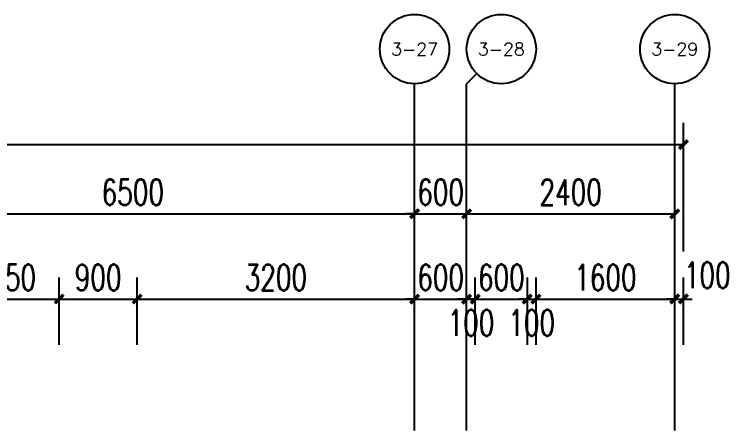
# Model space of a CAD drawing. Extents: x -59851 to 653804, y -249523 to 437614.
# Drawn here: x -3729 to 4599, y -28523 to -23723 of the extents above; entities that cross this region are included whole.
import ezdxf
from ezdxf.enums import TextEntityAlignment as Align

# ---------------------------------------------------------------- set-up
doc = ezdxf.new("R2010")
doc.units = 0
doc.header["$LTSCALE"] = 1000
doc.header["$MEASUREMENT"] = 0
for name, color, linetype in [('A-第三道尺寸线', 105, 'Continuous'), ('AXIS', 3, 'Continuous'), ('AXIS_TEXT', 7, 'Continuous')]:
    doc.layers.add(name, color=color, linetype=linetype)
doc.styles.add('_TCH_AXIS', font='COMPLEX', dxfattribs={"bigfont": 'GBCBIG'})
doc.styles.add('_TCH_DIM_T3', font='SIMPLEX.shx', dxfattribs={"width": 0.705882, "bigfont": 'GBCBIG.shx'})
doc.styles.add('COMPLEX', font='COMPLEX')
doc.dimstyles.new('_TCH_ARCH&&100', dxfattribs={"dimtxt": 297.5, "dimasz": 100, "dimexe": 250, "dimexo": 300, "dimgap": 100, "dimtad": 1, "dimdec": 0, "dimzin": 0, "dimdsep": 46, "dimtxsty": '_TCH_DIM_T3', "dimblk": 'ARCHTICK', "dimcen": 0.09, "dimclrt": 7, "dimazin": 2, "dimtfac": 1, "dimtdec": 0, "dimtix": 1, "dimtmove": 2, "dimatfit": 3, "dimfxl": 0, "dimtolj": 1, "dimtzin": 0, "dimarcsym": 0})

# ---------------------------------------------------------------- blocks, each defined once
blk = doc.blocks.new('_ArchTick')
at = {"color": 0, "linetype": 'ByBlock', "const_width": 0.4}
blk.add_lwpolyline([(-0.5, -0.5), (0.5, 0.5)], dxfattribs=at)
blk = doc.blocks.new('*D2324')
at = {"layer": 'A-第三道尺寸线', "color": 0, "lineweight": -2, "transparency": 16777216}
for p, q in [((-4463.7, -27533.1), (-4463.7, -26755.9)), ((-3213.7, -27533.1), (-3213.7, -26755.9)), ((-4463.7, -27005.9), (-3213.7, -27005.9))]:
    blk.add_line(p, q, dxfattribs=at)
at = {"layer": 'Defpoints', "color": 0, "transparency": 16777216}
for p in [(-3213.7, -27005.9), (-4463.7, -27833.1), (-3213.7, -27833.1)]:
    blk.add_point(p, dxfattribs=at)
at = {"layer": 'A-第三道尺寸线', "color": 0, "lineweight": -2, "transparency": 16777216, "xscale": 100, "yscale": 100, "zscale": 100, "rotation": 180}
blk.add_blockref('_ArchTick', (-4463.7, -27005.9), dxfattribs=at)
at = {"layer": 'A-第三道尺寸线', "color": 0, "lineweight": -2, "transparency": 16777216, "xscale": 100, "yscale": 100, "zscale": 100}
blk.add_blockref('_ArchTick', (-3213.7, -27005.9), dxfattribs=at)
at = {"layer": 'A-第三道尺寸线', "color": 7, "transparency": 16777216, "insert": (-3838.7, -26757.2), "char_height": 297.5, "attachment_point": 5, "style": '_TCH_DIM_T3'}
blk.add_mtext('\\A1;1250', dxfattribs=at)
blk = doc.blocks.new('*D2325')
at = {"layer": 'A-第三道尺寸线', "color": 0, "lineweight": -2, "transparency": 16777216}
for p, q in [((-3213.7, -27533.1), (-3213.7, -26755.9)), ((-2313.7, -27533.1), (-2313.7, -26755.9)), ((-3213.7, -27005.9), (-2313.7, -27005.9))]:
    blk.add_line(p, q, dxfattribs=at)
at = {"layer": 'Defpoints', "color": 0, "transparency": 16777216}
for p in [(-2313.7, -27005.9), (-3213.7, -27833.1), (-2313.7, -27833.1)]:
    blk.add_point(p, dxfattribs=at)
at = {"layer": 'A-第三道尺寸线', "color": 0, "lineweight": -2, "transparency": 16777216, "xscale": 100, "yscale": 100, "zscale": 100, "rotation": 180}
blk.add_blockref('_ArchTick', (-3213.7, -27005.9), dxfattribs=at)
at = {"layer": 'A-第三道尺寸线', "color": 0, "lineweight": -2, "transparency": 16777216, "xscale": 100, "yscale": 100, "zscale": 100}
blk.add_blockref('_ArchTick', (-2313.7, -27005.9), dxfattribs=at)
at = {"layer": 'A-第三道尺寸线', "color": 7, "transparency": 16777216, "insert": (-2763.7, -26757.2), "char_height": 297.5, "attachment_point": 5, "style": '_TCH_DIM_T3'}
blk.add_mtext('\\A1;900', dxfattribs=at)
blk = doc.blocks.new('*D2326')
at = {"layer": 'A-第三道尺寸线', "color": 0, "lineweight": -2, "transparency": 16777216}
for p, q in [((-2313.7, -27533.1), (-2313.7, -26755.9)), ((886.3, -27533.1), (886.3, -26755.9)), ((-2313.7, -27005.9), (886.3, -27005.9))]:
    blk.add_line(p, q, dxfattribs=at)
at = {"layer": 'Defpoints', "color": 0, "transparency": 16777216}
for p in [(886.3, -27005.9), (-2313.7, -27833.1), (886.3, -27833.1)]:
    blk.add_point(p, dxfattribs=at)
at = {"layer": 'A-第三道尺寸线', "color": 0, "lineweight": -2, "transparency": 16777216, "xscale": 100, "yscale": 100, "zscale": 100, "rotation": 180}
blk.add_blockref('_ArchTick', (-2313.7, -27005.9), dxfattribs=at)
at = {"layer": 'A-第三道尺寸线', "color": 0, "lineweight": -2, "transparency": 16777216, "xscale": 100, "yscale": 100, "zscale": 100}
blk.add_blockref('_ArchTick', (886.3, -27005.9), dxfattribs=at)
at = {"layer": 'A-第三道尺寸线', "color": 7, "transparency": 16777216, "insert": (-713.7, -26757.2), "char_height": 297.5, "attachment_point": 5, "style": '_TCH_DIM_T3'}
blk.add_mtext('\\A1;3200', dxfattribs=at)
blk = doc.blocks.new('*D2327')
at = {"layer": 'A-第三道尺寸线', "color": 0, "lineweight": -2, "transparency": 16777216}
for p, q in [((886.3, -27533.1), (886.3, -26755.9)), ((1486.3, -27533.1), (1486.3, -26755.9)), ((886.3, -27005.9), (786.3, -27005.9)), ((886.3, -27005.9), (1486.3, -27005.9)), ((1486.3, -27005.9), (1586.3, -27005.9))]:
    blk.add_line(p, q, dxfattribs=at)
at = {"layer": 'Defpoints', "color": 0, "transparency": 16777216}
for p in [(1486.3, -27005.9), (886.3, -27833.1), (1486.3, -27833.1)]:
    blk.add_point(p, dxfattribs=at)
at = {"layer": 'A-第三道尺寸线', "color": 0, "lineweight": -2, "transparency": 16777216, "xscale": 100, "yscale": 100, "zscale": 100}
blk.add_blockref('_ArchTick', (886.3, -27005.9), dxfattribs=at)
at = {"layer": 'A-第三道尺寸线', "color": 0, "lineweight": -2, "transparency": 16777216, "xscale": 100, "yscale": 100, "zscale": 100, "rotation": 180}
blk.add_blockref('_ArchTick', (1486.3, -27005.9), dxfattribs=at)
at = {"layer": 'A-第三道尺寸线', "color": 7, "transparency": 16777216, "insert": (1186.3, -26757.2), "char_height": 297.5, "attachment_point": 5, "style": '_TCH_DIM_T3'}
blk.add_mtext('\\A1;600', dxfattribs=at)
blk = doc.blocks.new('*D2328')
at = {"layer": 'A-第三道尺寸线', "color": 0, "lineweight": -2, "transparency": 16777216}
for p, q in [((1486.3, -27533.1), (1486.3, -26755.9)), ((1586.3, -27533.1), (1586.3, -26755.9)), ((1486.3, -27005.9), (1386.3, -27005.9)), ((1486.3, -27005.9), (1586.3, -27005.9)), ((1586.3, -27005.9), (1686.3, -27005.9))]:
    blk.add_line(p, q, dxfattribs=at)
at = {"layer": 'Defpoints', "color": 0, "transparency": 16777216}
for p in [(1586.3, -27005.9), (1486.3, -27833.1), (1586.3, -27833.1)]:
    blk.add_point(p, dxfattribs=at)
at = {"layer": 'A-第三道尺寸线', "color": 0, "lineweight": -2, "transparency": 16777216, "xscale": 100, "yscale": 100, "zscale": 100}
blk.add_blockref('_ArchTick', (1486.3, -27005.9), dxfattribs=at)
at = {"layer": 'A-第三道尺寸线', "color": 0, "lineweight": -2, "transparency": 16777216, "xscale": 100, "yscale": 100, "zscale": 100, "rotation": 180}
blk.add_blockref('_ArchTick', (1586.3, -27005.9), dxfattribs=at)
at = {"layer": 'A-第三道尺寸线', "color": 7, "transparency": 16777216, "insert": (1536.3, -27280.9), "char_height": 297.5, "attachment_point": 5, "style": '_TCH_DIM_T3'}
blk.add_mtext('\\A1;100', dxfattribs=at)
blk = doc.blocks.new('*D2329')
at = {"layer": 'A-第三道尺寸线', "color": 0, "lineweight": -2, "transparency": 16777216}
for p, q in [((1586.3, -27533.1), (1586.3, -26755.9)), ((2186.3, -27533.1), (2186.3, -26755.9)), ((1586.3, -27005.9), (1486.3, -27005.9)), ((1586.3, -27005.9), (2186.3, -27005.9)), ((2186.3, -27005.9), (2286.3, -27005.9))]:
    blk.add_line(p, q, dxfattribs=at)
at = {"layer": 'Defpoints', "color": 0, "transparency": 16777216}
for p in [(2186.3, -27005.9), (1586.3, -27833.1), (2186.3, -27833.1)]:
    blk.add_point(p, dxfattribs=at)
at = {"layer": 'A-第三道尺寸线', "color": 0, "lineweight": -2, "transparency": 16777216, "xscale": 100, "yscale": 100, "zscale": 100}
blk.add_blockref('_ArchTick', (1586.3, -27005.9), dxfattribs=at)
at = {"layer": 'A-第三道尺寸线', "color": 0, "lineweight": -2, "transparency": 16777216, "xscale": 100, "yscale": 100, "zscale": 100, "rotation": 180}
blk.add_blockref('_ArchTick', (2186.3, -27005.9), dxfattribs=at)
at = {"layer": 'A-第三道尺寸线', "color": 7, "transparency": 16777216, "insert": (1886.3, -26757.2), "char_height": 297.5, "attachment_point": 5, "style": '_TCH_DIM_T3'}
blk.add_mtext('\\A1;600', dxfattribs=at)
blk = doc.blocks.new('*D2330')
at = {"layer": 'A-第三道尺寸线', "color": 0, "lineweight": -2, "transparency": 16777216}
for p, q in [((2186.3, -27533.1), (2186.3, -26755.9)), ((2286.3, -27533.1), (2286.3, -26755.9)), ((2186.3, -27005.9), (2086.3, -27005.9)), ((2186.3, -27005.9), (2286.3, -27005.9)), ((2286.3, -27005.9), (2386.3, -27005.9))]:
    blk.add_line(p, q, dxfattribs=at)
at = {"layer": 'Defpoints', "color": 0, "transparency": 16777216}
for p in [(2286.3, -27005.9), (2186.3, -27833.1), (2286.3, -27833.1)]:
    blk.add_point(p, dxfattribs=at)
at = {"layer": 'A-第三道尺寸线', "color": 0, "lineweight": -2, "transparency": 16777216, "xscale": 100, "yscale": 100, "zscale": 100}
blk.add_blockref('_ArchTick', (2186.3, -27005.9), dxfattribs=at)
at = {"layer": 'A-第三道尺寸线', "color": 0, "lineweight": -2, "transparency": 16777216, "xscale": 100, "yscale": 100, "zscale": 100, "rotation": 180}
blk.add_blockref('_ArchTick', (2286.3, -27005.9), dxfattribs=at)
at = {"layer": 'A-第三道尺寸线', "color": 7, "transparency": 16777216, "insert": (2236.3, -27280.9), "char_height": 297.5, "attachment_point": 5, "style": '_TCH_DIM_T3'}
blk.add_mtext('\\A1;100', dxfattribs=at)
blk = doc.blocks.new('*D2331')
at = {"layer": 'A-第三道尺寸线', "color": 0, "lineweight": -2, "transparency": 16777216}
for p, q in [((2286.3, -27533.1), (2286.3, -26755.9)), ((3886.3, -27533.1), (3886.3, -26755.9)), ((2286.3, -27005.9), (3886.3, -27005.9))]:
    blk.add_line(p, q, dxfattribs=at)
at = {"layer": 'Defpoints', "color": 0, "transparency": 16777216}
for p in [(3886.3, -27005.9), (2286.3, -27833.1), (3886.3, -27833.1)]:
    blk.add_point(p, dxfattribs=at)
at = {"layer": 'A-第三道尺寸线', "color": 0, "lineweight": -2, "transparency": 16777216, "xscale": 100, "yscale": 100, "zscale": 100, "rotation": 180}
blk.add_blockref('_ArchTick', (2286.3, -27005.9), dxfattribs=at)
at = {"layer": 'A-第三道尺寸线', "color": 0, "lineweight": -2, "transparency": 16777216, "xscale": 100, "yscale": 100, "zscale": 100}
blk.add_blockref('_ArchTick', (3886.3, -27005.9), dxfattribs=at)
at = {"layer": 'A-第三道尺寸线', "color": 7, "transparency": 16777216, "insert": (3086.3, -26757.2), "char_height": 297.5, "attachment_point": 5, "style": '_TCH_DIM_T3'}
blk.add_mtext('\\A1;1600', dxfattribs=at)
blk = doc.blocks.new('*D2332')
at = {"layer": 'A-第三道尺寸线', "color": 0, "lineweight": -2, "transparency": 16777216}
for p, q in [((3886.3, -27533.1), (3886.3, -26755.9)), ((3986.3, -27533.1), (3986.3, -26755.9)), ((3886.3, -27005.9), (3786.3, -27005.9)), ((3886.3, -27005.9), (3986.3, -27005.9)), ((3986.3, -27005.9), (4086.3, -27005.9))]:
    blk.add_line(p, q, dxfattribs=at)
at = {"layer": 'Defpoints', "color": 0, "transparency": 16777216}
for p in [(3986.3, -27005.9), (3886.3, -27833.1), (3986.3, -27833.1)]:
    blk.add_point(p, dxfattribs=at)
at = {"layer": 'A-第三道尺寸线', "color": 0, "lineweight": -2, "transparency": 16777216, "xscale": 100, "yscale": 100, "zscale": 100}
blk.add_blockref('_ArchTick', (3886.3, -27005.9), dxfattribs=at)
at = {"layer": 'A-第三道尺寸线', "color": 0, "lineweight": -2, "transparency": 16777216, "xscale": 100, "yscale": 100, "zscale": 100, "rotation": 180}
blk.add_blockref('_ArchTick', (3986.3, -27005.9), dxfattribs=at)
at = {"layer": 'A-第三道尺寸线', "color": 7, "transparency": 16777216, "insert": (4261.3, -26730.9), "char_height": 297.5, "attachment_point": 5, "style": '_TCH_DIM_T3'}
blk.add_mtext('\\A1;100', dxfattribs=at)
blk = doc.blocks.new('*D3247')
at = {"layer": 'AXIS', "color": 0, "lineweight": -2, "transparency": 16777216}
for p, q in [((-5613.7, -28223.1), (-5613.7, -25773.1)), ((886.3, -28223.1), (886.3, -25773.1)), ((-5613.7, -26023.1), (886.3, -26023.1))]:
    blk.add_line(p, q, dxfattribs=at)
at = {"layer": 'Defpoints', "color": 0, "transparency": 16777216}
for p in [(886.3, -26023.1), (-5613.7, -28523.1), (886.3, -28523.1)]:
    blk.add_point(p, dxfattribs=at)
at = {"layer": 'AXIS', "color": 0, "lineweight": -2, "transparency": 16777216, "xscale": 100, "yscale": 100, "zscale": 100, "rotation": 180}
blk.add_blockref('_ArchTick', (-5613.7, -26023.1), dxfattribs=at)
at = {"layer": 'AXIS', "color": 0, "lineweight": -2, "transparency": 16777216, "xscale": 100, "yscale": 100, "zscale": 100}
blk.add_blockref('_ArchTick', (886.3, -26023.1), dxfattribs=at)
at = {"layer": 'AXIS', "color": 7, "transparency": 16777216, "insert": (-2363.7, -25774.4), "char_height": 297.5, "attachment_point": 5, "style": '_TCH_DIM_T3'}
blk.add_mtext('\\A1;6500', dxfattribs=at)
blk = doc.blocks.new('*D3248')
at = {"layer": 'AXIS', "color": 0, "lineweight": -2, "transparency": 16777216}
for p, q in [((886.3, -28223.1), (886.3, -25773.1)), ((1486.3, -28223.1), (1486.3, -25773.1)), ((886.3, -26023.1), (786.3, -26023.1)), ((886.3, -26023.1), (1486.3, -26023.1)), ((1486.3, -26023.1), (1586.3, -26023.1))]:
    blk.add_line(p, q, dxfattribs=at)
at = {"layer": 'Defpoints', "color": 0, "transparency": 16777216}
for p in [(1486.3, -26023.1), (886.3, -28523.1), (1486.3, -28523.1)]:
    blk.add_point(p, dxfattribs=at)
at = {"layer": 'AXIS', "color": 0, "lineweight": -2, "transparency": 16777216, "xscale": 100, "yscale": 100, "zscale": 100}
blk.add_blockref('_ArchTick', (886.3, -26023.1), dxfattribs=at)
at = {"layer": 'AXIS', "color": 0, "lineweight": -2, "transparency": 16777216, "xscale": 100, "yscale": 100, "zscale": 100, "rotation": 180}
blk.add_blockref('_ArchTick', (1486.3, -26023.1), dxfattribs=at)
at = {"layer": 'AXIS', "color": 7, "transparency": 16777216, "insert": (1186.3, -25774.4), "char_height": 297.5, "attachment_point": 5, "style": '_TCH_DIM_T3'}
blk.add_mtext('\\A1;600', dxfattribs=at)
blk = doc.blocks.new('*D3249')
at = {"layer": 'AXIS', "color": 0, "lineweight": -2, "transparency": 16777216}
for p, q in [((1486.3, -28223.1), (1486.3, -25773.1)), ((3886.3, -28223.1), (3886.3, -25773.1)), ((1486.3, -26023.1), (3886.3, -26023.1))]:
    blk.add_line(p, q, dxfattribs=at)
at = {"layer": 'Defpoints', "color": 0, "transparency": 16777216}
for p in [(3886.3, -26023.1), (1486.3, -28523.1), (3886.3, -28523.1)]:
    blk.add_point(p, dxfattribs=at)
at = {"layer": 'AXIS', "color": 0, "lineweight": -2, "transparency": 16777216, "xscale": 100, "yscale": 100, "zscale": 100, "rotation": 180}
blk.add_blockref('_ArchTick', (1486.3, -26023.1), dxfattribs=at)
at = {"layer": 'AXIS', "color": 0, "lineweight": -2, "transparency": 16777216, "xscale": 100, "yscale": 100, "zscale": 100}
blk.add_blockref('_ArchTick', (3886.3, -26023.1), dxfattribs=at)
at = {"layer": 'AXIS', "color": 7, "transparency": 16777216, "insert": (2686.3, -25774.4), "char_height": 297.5, "attachment_point": 5, "style": '_TCH_DIM_T3'}
blk.add_mtext('\\A1;2400', dxfattribs=at)
blk = doc.blocks.new('*D3250')
at = {"layer": 'AXIS', "color": 0, "lineweight": -2, "transparency": 16777216}
for p, q in [((-30613.7, -26455.9), (-30613.7, -24973.1)), ((3986.3, -26455.9), (3986.3, -24973.1)), ((-30613.7, -25223.1), (3986.3, -25223.1))]:
    blk.add_line(p, q, dxfattribs=at)
at = {"layer": 'Defpoints', "color": 0, "transparency": 16777216}
for p in [(3986.3, -25223.1), (-30613.7, -26755.9), (3986.3, -26755.9)]:
    blk.add_point(p, dxfattribs=at)
at = {"layer": 'AXIS', "color": 0, "lineweight": -2, "transparency": 16777216, "xscale": 100, "yscale": 100, "zscale": 100, "rotation": 180}
blk.add_blockref('_ArchTick', (-30613.7, -25223.1), dxfattribs=at)
at = {"layer": 'AXIS', "color": 0, "lineweight": -2, "transparency": 16777216, "xscale": 100, "yscale": 100, "zscale": 100}
blk.add_blockref('_ArchTick', (3986.3, -25223.1), dxfattribs=at)
at = {"layer": 'AXIS', "color": 7, "transparency": 16777216, "insert": (-13313.7, -24974.4), "char_height": 297.5, "attachment_point": 5, "style": '_TCH_DIM_T3'}
blk.add_mtext('\\A1;34600', dxfattribs=at)
blk = doc.blocks.new('_AXISO')
blk.add_circle((0, 0), 0.5)
at = {"layer": 'AXIS_TEXT', "style": 'COMPLEX', "width": 1.041667}
blk.add_attdef('A', text='', height=0.56, dxfattribs=at).set_placement((-0.25, -0.28), (0.25, -0.28), align=Align.FIT)

msp = doc.modelspace()

# ---------------------------------------------------------------- linework, layer by layer
at = {"layer": 'AXIS'}
for p, q in [((1603.4, -24406), (1486.3, -24523.1)), ((886.3, -28523.1), (886.3, -24523.1)), ((1486.3, -28523.1), (1486.3, -24523.1)), ((3886.3, -28523.1), (3886.3, -24523.1))]:
    msp.add_line(p, q, dxfattribs=at)

# ---------------------------------------------------------------- block references
ref = msp.add_blockref('_AXISO', (886.3, -24123.1), dxfattribs=dict(at, xscale=800, yscale=800, zscale=800))
ref.add_attrib('A', '3-27', dxfattribs={"layer": 'AXIS_TEXT', "height": 143.86, "style": '_TCH_AXIS'}).set_placement((615.7, -24195), (1156.9, -24195), align=Align.FIT)
ref = msp.add_blockref('_AXISO', (1886.3, -24123.1), dxfattribs=dict(at, xscale=800, yscale=800, zscale=800))
ref.add_attrib('A', '3-28', dxfattribs={"layer": 'AXIS_TEXT', "height": 143.86, "style": '_TCH_AXIS'}).set_placement((1615.7, -24195), (2156.9, -24195), align=Align.FIT)
ref = msp.add_blockref('_AXISO', (3886.3, -24123.1), dxfattribs=dict(at, xscale=800, yscale=800, zscale=800))
ref.add_attrib('A', '3-29', dxfattribs={"layer": 'AXIS_TEXT', "height": 143.86, "style": '_TCH_AXIS'}).set_placement((3615.7, -24195), (4156.9, -24195), align=Align.FIT)

# ---------------------------------------------------------------- dimensions: what is measured, and where the dimension line sits
at = {"layer": 'A-第三道尺寸线'}
for p1, p2, picture, middle in [((-4463.7, -27833.1), (-3213.7, -27833.1), '*D2324', (-3838.7, -26757.2)), ((-3213.7, -27833.1), (-2313.7, -27833.1), '*D2325', (-2763.7, -26757.2)), ((-2313.7, -27833.1), (886.3, -27833.1), '*D2326', (-713.7, -26757.2)), ((886.3, -27833.1), (1486.3, -27833.1), '*D2327', (1186.3, -26757.2)), ((1586.3, -27833.1), (2186.3, -27833.1), '*D2329', (1886.3, -26757.2)), ((2286.3, -27833.1), (3886.3, -27833.1), '*D2331', (3086.3, -26757.2))]:
    dim = msp.add_aligned_dim(p1=p1, p2=p2, distance=827.2, dimstyle='_TCH_ARCH&&100', dxfattribs=at)
    dim.commit()
    dim.dimension.update_dxf_attribs({"geometry": picture, "text_midpoint": middle})
for base, p1, p2, picture, middle in [((3986.3, -27005.9), (3886.3, -27833.1), (3986.3, -27833.1), '*D2332', (4261.3, -26730.9)), ((1586.3, -27005.9), (1486.3, -27833.1), (1586.3, -27833.1), '*D2328', (1536.3, -27280.9)), ((2286.3, -27005.9), (2186.3, -27833.1), (2286.3, -27833.1), '*D2330', (2236.3, -27280.9))]:
    dim = msp.add_linear_dim(base=base, p1=p1, p2=p2, angle=0, dimstyle='_TCH_ARCH&&100', dxfattribs=at)
    dim.commit()
    dim.dimension.update_dxf_attribs({"geometry": picture, "text_midpoint": middle, "dimtype": 161})
at = {"layer": 'AXIS'}
for p1, p2, distance, picture, middle in [((-30613.7, -26755.9), (3986.3, -26755.9), 1532.8, '*D3250', (-13313.7, -24974.4)), ((-5613.7, -28523.1), (886.3, -28523.1), 2500, '*D3247', (-2363.7, -25774.4)), ((886.3, -28523.1), (1486.3, -28523.1), 2500, '*D3248', (1186.3, -25774.4)), ((1486.3, -28523.1), (3886.3, -28523.1), 2500, '*D3249', (2686.3, -25774.4))]:
    dim = msp.add_aligned_dim(p1=p1, p2=p2, distance=distance, dimstyle='_TCH_ARCH&&100', dxfattribs=at)
    dim.commit()
    dim.dimension.update_dxf_attribs({"geometry": picture, "text_midpoint": middle})

doc.saveas('drawing.dxf')
